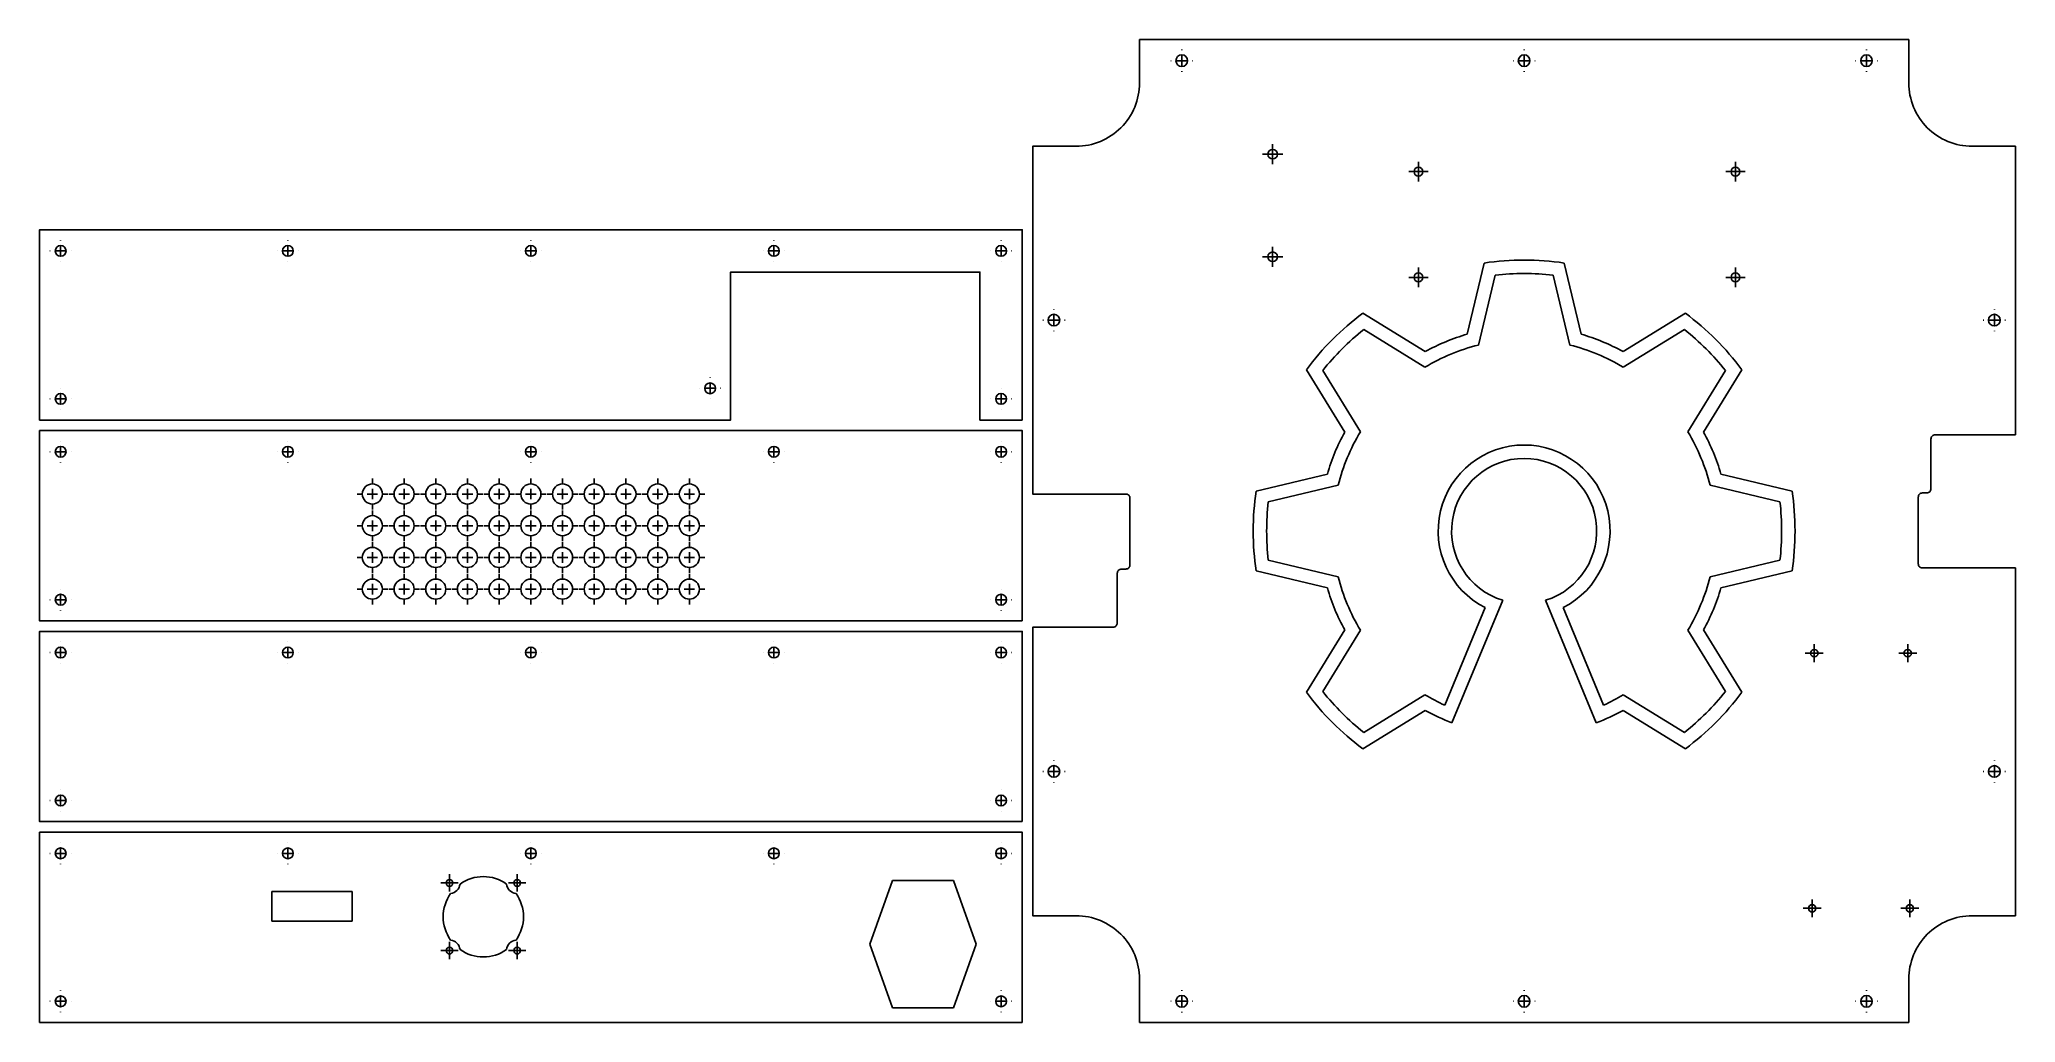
# Model space of a CAD drawing. Header units: millimetres. Extents: x 0 to 935, y 0 to 465.
import ezdxf

# ---------------------------------------------------------------- set-up
doc = ezdxf.new("R2010")
doc.units = ezdxf.units.MM
for name, color, linetype in [('Centers', 2, 'Continuous'), ('Emboss or Engrave', 1, 'Continuous'), ('Holes', 3, 'Continuous'), ('Inside Cut', 6, 'Continuous'), ('Outside Cut', 5, 'Continuous')]:
    doc.layers.add(name, color=color, linetype=linetype)

msp = doc.modelspace()

# ---------------------------------------------------------------- linework, layer by layer
at = {"layer": 'Centers'}
for p, q in [((540.5, 460), (540.5, 460.25)), ((702.5, 460), (702.5, 460.25)), ((864.5, 460), (864.5, 460.25)), ((535.5, 455), (535.25, 455)), ((540.5, 455), (538, 455)), ((540.5, 455), (540.5, 457.5)), ((540.5, 455), (540.5, 452.5)), ((540.5, 455), (543, 455)), ((540.5, 450), (540.5, 449.75)), ((545.5, 455), (545.75, 455)), ((697.5, 455), (697.25, 455)), ((702.5, 455), (700, 455)), ((702.5, 455), (702.5, 457.5)), ((702.5, 455), (702.5, 452.5)), ((702.5, 455), (705, 455)), ((702.5, 450), (702.5, 449.75)), ((707.5, 455), (707.75, 455)), ((859.5, 455), (859.25, 455)), ((864.5, 455), (862, 455)), ((864.5, 455), (864.5, 457.5)), ((864.5, 455), (864.5, 452.5)), ((864.5, 455), (867, 455)), ((864.5, 450), (864.5, 449.75)), ((869.5, 455), (869.75, 455)), ((583.5, 413.25), (583.5, 415.5)), ((583.5, 410.75), (583.5, 413.25)), ((581, 410.75), (578.75, 410.75)), ((583.5, 410.75), (581, 410.75)), ((583.5, 410.75), (583.5, 408.25)), ((583.5, 410.75), (586, 410.75)), ((583.5, 408.25), (583.5, 406)), ((586, 410.75), (588.25, 410.75)), ((650, 402.5), (647.9, 402.5)), ((652.5, 402.5), (650, 402.5)), ((652.5, 405), (652.5, 407.1)), ((652.5, 402.5), (652.5, 405)), ((652.5, 402.5), (652.5, 400)), ((652.5, 402.5), (655, 402.5)), ((655, 402.5), (657.1, 402.5)), ((800, 402.5), (797.9, 402.5)), ((802.5, 402.5), (800, 402.5)), ((802.5, 405), (802.5, 407.1)), ((802.5, 402.5), (802.5, 405)), ((802.5, 402.5), (802.5, 400)), ((802.5, 402.5), (805, 402.5)), ((805, 402.5), (807.1, 402.5)), ((652.5, 400), (652.5, 397.9)), ((802.5, 400), (802.5, 397.9)), ((5, 365), (4.95, 365)), ((10, 365), (7.5, 365)), ((10, 370), (10, 370.05)), ((10, 365), (10, 367.5)), ((10, 365), (10, 362.5)), ((10, 365), (12.5, 365)), ((15, 365), (15.05, 365)), ((112.53, 365), (112.48, 365)), ((117.53, 365), (115.03, 365)), ((117.53, 370), (117.53, 370.05)), ((117.53, 365), (117.53, 367.5)), ((117.53, 365), (117.53, 362.5)), ((117.53, 365), (120.03, 365)), ((122.53, 365), (122.58, 365)), ((227.5, 365), (227.45, 365)), ((232.5, 365), (230, 365)), ((232.5, 370), (232.5, 370.05)), ((232.5, 365), (232.5, 367.5)), ((232.5, 365), (232.5, 362.5)), ((232.5, 365), (235, 365)), ((237.5, 365), (237.55, 365)), ((342.48, 365), (342.43, 365)), ((347.48, 365), (344.98, 365)), ((347.48, 370), (347.48, 370.05)), ((347.48, 365), (347.48, 367.5)), ((347.48, 365), (347.48, 362.5)), ((347.48, 365), (349.98, 365)), ((352.48, 365), (352.53, 365)), ((450, 365), (449.95, 365)), ((455, 365), (452.5, 365)), ((455, 370), (455, 370.05)), ((455, 365), (455, 367.5)), ((455, 365), (455, 362.5)), ((455, 365), (457.5, 365)), ((460, 365), (460.05, 365)), ((583.5, 364.75), (583.5, 367)), ((583.5, 362.25), (583.5, 364.75)), ((10, 360), (10, 359.95)), ((117.53, 360), (117.53, 359.95)), ((232.5, 360), (232.5, 359.95)), ((347.48, 360), (347.48, 359.95)), ((455, 360), (455, 359.95)), ((581, 362.25), (578.75, 362.25)), ((583.5, 362.25), (581, 362.25)), ((583.5, 362.25), (583.5, 359.75)), ((583.5, 362.25), (586, 362.25)), ((583.5, 359.75), (583.5, 357.5)), ((586, 362.25), (588.25, 362.25)), ((652.5, 355), (652.5, 357.1)), ((802.5, 355), (802.5, 357.1)), ((650, 352.5), (647.9, 352.5)), ((652.5, 352.5), (650, 352.5)), ((652.5, 352.5), (652.5, 355)), ((652.5, 352.5), (652.5, 350)), ((652.5, 352.5), (655, 352.5)), ((652.5, 350), (652.5, 347.9)), ((655, 352.5), (657.1, 352.5)), ((800, 352.5), (797.9, 352.5)), ((802.5, 352.5), (800, 352.5)), ((802.5, 352.5), (802.5, 355)), ((802.5, 352.5), (802.5, 350)), ((802.5, 352.5), (805, 352.5)), ((802.5, 350), (802.5, 347.9)), ((805, 352.5), (807.1, 352.5)), ((480, 337.25), (480, 337.5)), ((925, 337.25), (925, 337.5)), ((475, 332.25), (474.75, 332.25)), ((480, 332.25), (477.5, 332.25)), ((480, 332.25), (480, 334.75)), ((480, 332.25), (480, 329.75)), ((480, 332.25), (482.5, 332.25)), ((485, 332.25), (485.25, 332.25)), ((920, 332.25), (919.75, 332.25)), ((925, 332.25), (922.5, 332.25)), ((925, 332.25), (925, 334.75)), ((925, 332.25), (925, 329.75)), ((925, 332.25), (927.5, 332.25)), ((930, 332.25), (930.25, 332.25)), ((480, 327.25), (480, 327)), ((925, 327.25), (925, 327)), ((10, 300), (10, 300.05)), ((312.3, 300), (312.25, 300)), ((317.3, 300), (314.8, 300)), ((317.3, 305), (317.3, 305.05)), ((317.3, 300), (317.3, 302.5)), ((317.3, 300), (317.3, 297.5)), ((317.3, 300), (319.8, 300)), ((322.3, 300), (322.35, 300)), ((455, 300), (455, 300.05)), ((5, 295), (4.95, 295)), ((10, 295), (7.5, 295)), ((10, 295), (10, 297.5)), ((10, 295), (10, 292.5)), ((10, 295), (12.5, 295)), ((10, 290), (10, 289.95)), ((15, 295), (15.05, 295)), ((317.3, 295), (317.3, 294.95)), ((450, 295), (449.95, 295)), ((455, 295), (452.5, 295)), ((455, 295), (455, 297.5)), ((455, 295), (455, 292.5)), ((455, 295), (457.5, 295)), ((455, 290), (455, 289.95)), ((460, 295), (460.05, 295)), ((10, 275), (10, 275.05)), ((10, 270), (10, 272.5)), ((117.53, 275), (117.53, 275.05)), ((117.53, 270), (117.53, 272.5)), ((232.5, 275), (232.5, 275.05)), ((232.5, 270), (232.5, 272.5)), ((347.48, 275), (347.48, 275.05)), ((347.48, 270), (347.48, 272.5)), ((455, 275), (455, 275.05)), ((455, 270), (455, 272.5)), ((5, 270), (4.95, 270)), ((10, 270), (7.5, 270)), ((10, 270), (10, 267.5)), ((10, 270), (12.5, 270)), ((10, 265), (10, 264.95)), ((15, 270), (15.05, 270)), ((112.53, 270), (112.48, 270)), ((117.53, 270), (115.03, 270)), ((117.53, 270), (117.53, 267.5)), ((117.53, 270), (120.03, 270)), ((117.53, 265), (117.53, 264.95)), ((122.53, 270), (122.58, 270)), ((227.5, 270), (227.45, 270)), ((232.5, 270), (230, 270)), ((232.5, 270), (232.5, 267.5)), ((232.5, 270), (235, 270)), ((232.5, 265), (232.5, 264.95)), ((237.5, 270), (237.55, 270)), ((342.48, 270), (342.43, 270)), ((347.48, 270), (344.98, 270)), ((347.48, 270), (347.48, 267.5)), ((347.48, 270), (349.98, 270)), ((347.48, 265), (347.48, 264.95)), ((352.48, 270), (352.53, 270)), ((450, 270), (449.95, 270)), ((455, 270), (452.5, 270)), ((455, 270), (455, 267.5)), ((455, 270), (457.5, 270)), ((455, 265), (455, 264.95)), ((460, 270), (460.05, 270)), ((157.5, 255), (157.5, 257.26)), ((157.5, 250), (157.5, 252.5)), ((172.5, 255), (172.5, 257.26)), ((172.5, 250), (172.5, 252.5)), ((187.5, 255), (187.5, 257.26)), ((187.5, 250), (187.5, 252.5)), ((202.5, 255), (202.5, 257.26)), ((202.5, 250), (202.5, 252.5)), ((217.5, 255), (217.5, 257.26)), ((217.5, 250), (217.5, 252.5)), ((232.5, 255), (232.5, 257.26)), ((232.5, 250), (232.5, 252.5)), ((247.5, 255), (247.5, 257.26)), ((247.5, 250), (247.5, 252.5)), ((262.5, 255), (262.5, 257.26)), ((262.5, 250), (262.5, 252.5)), ((277.5, 255), (277.5, 257.26)), ((277.5, 250), (277.5, 252.5)), ((292.5, 255), (292.5, 257.26)), ((292.5, 250), (292.5, 252.5)), ((307.5, 255), (307.5, 257.26)), ((307.5, 250), (307.5, 252.5)), ((152.5, 250), (150.24, 250)), ((157.5, 250), (155, 250)), ((157.5, 250), (157.5, 247.5)), ((157.5, 250), (160, 250)), ((157.5, 245), (157.5, 242.74)), ((162.5, 250), (164.76, 250)), ((167.5, 250), (165.24, 250)), ((172.5, 250), (170, 250)), ((172.5, 250), (172.5, 247.5)), ((172.5, 250), (175, 250)), ((172.5, 245), (172.5, 242.74)), ((177.5, 250), (179.76, 250)), ((182.5, 250), (180.24, 250)), ((187.5, 250), (185, 250)), ((187.5, 250), (187.5, 247.5)), ((187.5, 250), (190, 250)), ((187.5, 245), (187.5, 242.74)), ((192.5, 250), (194.76, 250)), ((197.5, 250), (195.24, 250)), ((202.5, 250), (200, 250)), ((202.5, 250), (202.5, 247.5)), ((202.5, 250), (205, 250)), ((202.5, 245), (202.5, 242.74)), ((207.5, 250), (209.76, 250)), ((212.5, 250), (210.24, 250)), ((217.5, 250), (215, 250)), ((217.5, 250), (217.5, 247.5)), ((217.5, 250), (220, 250)), ((217.5, 245), (217.5, 242.74)), ((222.5, 250), (224.76, 250)), ((227.5, 250), (225.24, 250)), ((232.5, 250), (230, 250)), ((232.5, 250), (232.5, 247.5)), ((232.5, 250), (235, 250)), ((232.5, 245), (232.5, 242.74)), ((237.5, 250), (239.76, 250)), ((242.5, 250), (240.24, 250)), ((247.5, 250), (245, 250)), ((247.5, 250), (247.5, 247.5)), ((247.5, 250), (250, 250)), ((247.5, 245), (247.5, 242.74)), ((252.5, 250), (254.76, 250)), ((257.5, 250), (255.24, 250)), ((262.5, 250), (260, 250)), ((262.5, 250), (262.5, 247.5)), ((262.5, 250), (265, 250)), ((262.5, 245), (262.5, 242.74)), ((267.5, 250), (269.76, 250)), ((272.5, 250), (270.24, 250)), ((277.5, 250), (275, 250)), ((277.5, 250), (277.5, 247.5)), ((277.5, 250), (280, 250)), ((277.5, 245), (277.5, 242.74)), ((282.5, 250), (284.76, 250)), ((287.5, 250), (285.24, 250)), ((292.5, 250), (290, 250)), ((292.5, 250), (292.5, 247.5)), ((292.5, 250), (295, 250)), ((292.5, 245), (292.5, 242.74)), ((297.5, 250), (299.76, 250)), ((302.5, 250), (300.24, 250)), ((307.5, 250), (305, 250)), ((307.5, 250), (307.5, 247.5)), ((307.5, 250), (310, 250)), ((307.5, 245), (307.5, 242.74)), ((312.5, 250), (314.76, 250)), ((152.5, 235), (150.24, 235)), ((157.5, 235), (155, 235)), ((157.5, 240), (157.5, 242.26)), ((157.5, 235), (157.5, 237.5)), ((157.5, 235), (157.5, 232.5)), ((157.5, 235), (160, 235)), ((162.5, 235), (164.76, 235)), ((167.5, 235), (165.24, 235)), ((172.5, 235), (170, 235)), ((172.5, 240), (172.5, 242.26)), ((172.5, 235), (172.5, 237.5)), ((172.5, 235), (172.5, 232.5)), ((172.5, 235), (175, 235)), ((177.5, 235), (179.76, 235)), ((182.5, 235), (180.24, 235)), ((187.5, 235), (185, 235)), ((187.5, 240), (187.5, 242.26)), ((187.5, 235), (187.5, 237.5)), ((187.5, 235), (187.5, 232.5)), ((187.5, 235), (190, 235)), ((192.5, 235), (194.76, 235)), ((197.5, 235), (195.24, 235)), ((202.5, 235), (200, 235)), ((202.5, 240), (202.5, 242.26)), ((202.5, 235), (202.5, 237.5)), ((202.5, 235), (202.5, 232.5)), ((202.5, 235), (205, 235)), ((207.5, 235), (209.76, 235)), ((212.5, 235), (210.24, 235)), ((217.5, 235), (215, 235)), ((217.5, 240), (217.5, 242.26)), ((217.5, 235), (217.5, 237.5)), ((217.5, 235), (217.5, 232.5)), ((217.5, 235), (220, 235)), ((222.5, 235), (224.76, 235)), ((227.5, 235), (225.24, 235)), ((232.5, 235), (230, 235)), ((232.5, 240), (232.5, 242.26)), ((232.5, 235), (232.5, 237.5)), ((232.5, 235), (232.5, 232.5)), ((232.5, 235), (235, 235)), ((237.5, 235), (239.76, 235)), ((242.5, 235), (240.24, 235)), ((247.5, 235), (245, 235)), ((247.5, 240), (247.5, 242.26)), ((247.5, 235), (247.5, 237.5)), ((247.5, 235), (247.5, 232.5)), ((247.5, 235), (250, 235)), ((252.5, 235), (254.76, 235)), ((257.5, 235), (255.24, 235)), ((262.5, 235), (260, 235)), ((262.5, 240), (262.5, 242.26)), ((262.5, 235), (262.5, 237.5)), ((262.5, 235), (262.5, 232.5)), ((262.5, 235), (265, 235)), ((267.5, 235), (269.76, 235)), ((272.5, 235), (270.24, 235)), ((277.5, 235), (275, 235)), ((277.5, 240), (277.5, 242.26)), ((277.5, 235), (277.5, 237.5)), ((277.5, 235), (277.5, 232.5)), ((277.5, 235), (280, 235)), ((282.5, 235), (284.76, 235)), ((287.5, 235), (285.24, 235)), ((292.5, 235), (290, 235)), ((292.5, 240), (292.5, 242.26)), ((292.5, 235), (292.5, 237.5)), ((292.5, 235), (292.5, 232.5)), ((292.5, 235), (295, 235)), ((297.5, 235), (299.76, 235)), ((302.5, 235), (300.24, 235)), ((307.5, 235), (305, 235)), ((307.5, 240), (307.5, 242.26)), ((307.5, 235), (307.5, 237.5)), ((307.5, 235), (307.5, 232.5)), ((307.5, 235), (310, 235)), ((312.5, 235), (314.76, 235)), ((157.5, 230), (157.5, 227.74)), ((157.5, 225), (157.5, 227.26)), ((172.5, 230), (172.5, 227.74)), ((172.5, 225), (172.5, 227.26)), ((187.5, 230), (187.5, 227.74)), ((187.5, 225), (187.5, 227.26)), ((202.5, 230), (202.5, 227.74)), ((202.5, 225), (202.5, 227.26)), ((217.5, 230), (217.5, 227.74)), ((217.5, 225), (217.5, 227.26)), ((232.5, 230), (232.5, 227.74)), ((232.5, 225), (232.5, 227.26)), ((247.5, 230), (247.5, 227.74)), ((247.5, 225), (247.5, 227.26)), ((262.5, 230), (262.5, 227.74)), ((262.5, 225), (262.5, 227.26)), ((277.5, 230), (277.5, 227.74)), ((277.5, 225), (277.5, 227.26)), ((292.5, 230), (292.5, 227.74)), ((292.5, 225), (292.5, 227.26)), ((307.5, 230), (307.5, 227.74)), ((307.5, 225), (307.5, 227.26)), ((152.5, 220), (150.24, 220)), ((157.5, 220), (155, 220)), ((157.5, 220), (157.5, 222.5)), ((157.5, 220), (157.5, 217.5)), ((157.5, 220), (160, 220)), ((162.5, 220), (164.76, 220)), ((167.5, 220), (165.24, 220)), ((172.5, 220), (170, 220)), ((172.5, 220), (172.5, 222.5)), ((172.5, 220), (172.5, 217.5)), ((172.5, 220), (175, 220)), ((177.5, 220), (179.76, 220)), ((182.5, 220), (180.24, 220)), ((187.5, 220), (185, 220)), ((187.5, 220), (187.5, 222.5)), ((187.5, 220), (187.5, 217.5)), ((187.5, 220), (190, 220)), ((192.5, 220), (194.76, 220)), ((197.5, 220), (195.24, 220)), ((202.5, 220), (200, 220)), ((202.5, 220), (202.5, 222.5)), ((202.5, 220), (202.5, 217.5)), ((202.5, 220), (205, 220)), ((207.5, 220), (209.76, 220)), ((212.5, 220), (210.24, 220)), ((217.5, 220), (215, 220)), ((217.5, 220), (217.5, 222.5)), ((217.5, 220), (217.5, 217.5)), ((217.5, 220), (220, 220)), ((222.5, 220), (224.76, 220)), ((227.5, 220), (225.24, 220)), ((232.5, 220), (230, 220)), ((232.5, 220), (232.5, 222.5)), ((232.5, 220), (232.5, 217.5)), ((232.5, 220), (235, 220)), ((237.5, 220), (239.76, 220)), ((242.5, 220), (240.24, 220)), ((247.5, 220), (245, 220)), ((247.5, 220), (247.5, 222.5)), ((247.5, 220), (247.5, 217.5)), ((247.5, 220), (250, 220)), ((252.5, 220), (254.76, 220)), ((257.5, 220), (255.24, 220)), ((262.5, 220), (260, 220)), ((262.5, 220), (262.5, 222.5)), ((262.5, 220), (262.5, 217.5)), ((262.5, 220), (265, 220)), ((267.5, 220), (269.76, 220)), ((272.5, 220), (270.24, 220)), ((277.5, 220), (275, 220)), ((277.5, 220), (277.5, 222.5)), ((277.5, 220), (277.5, 217.5)), ((277.5, 220), (280, 220)), ((282.5, 220), (284.76, 220)), ((287.5, 220), (285.24, 220)), ((292.5, 220), (290, 220)), ((292.5, 220), (292.5, 222.5)), ((292.5, 220), (292.5, 217.5)), ((292.5, 220), (295, 220)), ((297.5, 220), (299.76, 220)), ((302.5, 220), (300.24, 220)), ((307.5, 220), (305, 220)), ((307.5, 220), (307.5, 222.5)), ((307.5, 220), (307.5, 217.5)), ((307.5, 220), (310, 220)), ((312.5, 220), (314.76, 220)), ((157.5, 215), (157.5, 212.74)), ((157.5, 210), (157.5, 212.26)), ((157.5, 205), (157.5, 207.5)), ((172.5, 215), (172.5, 212.74)), ((172.5, 210), (172.5, 212.26)), ((172.5, 205), (172.5, 207.5)), ((187.5, 215), (187.5, 212.74)), ((187.5, 210), (187.5, 212.26)), ((187.5, 205), (187.5, 207.5)), ((202.5, 215), (202.5, 212.74)), ((202.5, 210), (202.5, 212.26)), ((202.5, 205), (202.5, 207.5)), ((217.5, 215), (217.5, 212.74)), ((217.5, 210), (217.5, 212.26)), ((217.5, 205), (217.5, 207.5)), ((232.5, 215), (232.5, 212.74)), ((232.5, 210), (232.5, 212.26)), ((232.5, 205), (232.5, 207.5)), ((247.5, 215), (247.5, 212.74)), ((247.5, 210), (247.5, 212.26)), ((247.5, 205), (247.5, 207.5)), ((262.5, 215), (262.5, 212.74)), ((262.5, 210), (262.5, 212.26)), ((262.5, 205), (262.5, 207.5)), ((277.5, 215), (277.5, 212.74)), ((277.5, 210), (277.5, 212.26)), ((277.5, 205), (277.5, 207.5)), ((292.5, 215), (292.5, 212.74)), ((292.5, 210), (292.5, 212.26)), ((292.5, 205), (292.5, 207.5)), ((307.5, 215), (307.5, 212.74)), ((307.5, 210), (307.5, 212.26)), ((307.5, 205), (307.5, 207.5)), ((5, 200), (4.95, 200)), ((10, 200), (7.5, 200)), ((10, 205), (10, 205.05)), ((10, 200), (10, 202.5)), ((10, 200), (10, 197.5)), ((10, 200), (12.5, 200)), ((15, 200), (15.05, 200)), ((152.5, 205), (150.24, 205)), ((157.5, 205), (155, 205)), ((157.5, 205), (157.5, 202.5)), ((157.5, 205), (160, 205)), ((157.5, 200), (157.5, 197.74)), ((162.5, 205), (164.76, 205)), ((167.5, 205), (165.24, 205)), ((172.5, 205), (170, 205)), ((172.5, 205), (172.5, 202.5)), ((172.5, 205), (175, 205)), ((172.5, 200), (172.5, 197.74)), ((177.5, 205), (179.76, 205)), ((182.5, 205), (180.24, 205)), ((187.5, 205), (185, 205)), ((187.5, 205), (187.5, 202.5)), ((187.5, 205), (190, 205)), ((187.5, 200), (187.5, 197.74)), ((192.5, 205), (194.76, 205)), ((197.5, 205), (195.24, 205)), ((202.5, 205), (200, 205)), ((202.5, 205), (202.5, 202.5)), ((202.5, 205), (205, 205)), ((202.5, 200), (202.5, 197.74)), ((207.5, 205), (209.76, 205)), ((212.5, 205), (210.24, 205)), ((217.5, 205), (215, 205)), ((217.5, 205), (217.5, 202.5)), ((217.5, 205), (220, 205)), ((217.5, 200), (217.5, 197.74)), ((222.5, 205), (224.76, 205)), ((227.5, 205), (225.24, 205)), ((232.5, 205), (230, 205)), ((232.5, 205), (232.5, 202.5)), ((232.5, 205), (235, 205)), ((232.5, 200), (232.5, 197.74)), ((237.5, 205), (239.76, 205)), ((242.5, 205), (240.24, 205)), ((247.5, 205), (245, 205)), ((247.5, 205), (247.5, 202.5)), ((247.5, 205), (250, 205)), ((247.5, 200), (247.5, 197.74)), ((252.5, 205), (254.76, 205)), ((257.5, 205), (255.24, 205)), ((262.5, 205), (260, 205)), ((262.5, 205), (262.5, 202.5)), ((262.5, 205), (265, 205)), ((262.5, 200), (262.5, 197.74)), ((267.5, 205), (269.76, 205)), ((272.5, 205), (270.24, 205)), ((277.5, 205), (275, 205)), ((277.5, 205), (277.5, 202.5)), ((277.5, 205), (280, 205)), ((277.5, 200), (277.5, 197.74)), ((282.5, 205), (284.76, 205)), ((287.5, 205), (285.24, 205)), ((292.5, 205), (290, 205)), ((292.5, 205), (292.5, 202.5)), ((292.5, 205), (295, 205)), ((292.5, 200), (292.5, 197.74)), ((297.5, 205), (299.76, 205)), ((302.5, 205), (300.24, 205)), ((307.5, 205), (305, 205)), ((307.5, 205), (307.5, 202.5)), ((307.5, 205), (310, 205)), ((307.5, 200), (307.5, 197.74)), ((312.5, 205), (314.76, 205)), ((450, 200), (449.95, 200)), ((455, 200), (452.5, 200)), ((455, 205), (455, 205.05)), ((455, 200), (455, 202.5)), ((455, 200), (455, 197.5)), ((455, 200), (457.5, 200)), ((460, 200), (460.05, 200)), ((10, 195), (10, 194.95)), ((455, 195), (455, 194.95)), ((10, 180), (10, 180.05)), ((117.53, 180), (117.53, 180.05)), ((232.5, 180), (232.5, 180.05)), ((347.48, 180), (347.48, 180.05)), ((455, 180), (455, 180.05)), ((839.8, 177.17), (839.8, 178.92)), ((884, 177.17), (884, 178.92)), ((5, 175), (4.95, 175)), ((10, 175), (7.5, 175)), ((10, 175), (10, 177.5)), ((10, 175), (10, 172.5)), ((10, 175), (12.5, 175)), ((10, 170), (10, 169.95)), ((15, 175), (15.05, 175)), ((112.53, 175), (112.48, 175)), ((117.53, 175), (115.03, 175)), ((117.53, 175), (117.53, 177.5)), ((117.53, 175), (117.53, 172.5)), ((117.53, 175), (120.03, 175)), ((117.53, 170), (117.53, 169.95)), ((122.53, 175), (122.58, 175)), ((227.5, 175), (227.45, 175)), ((232.5, 175), (230, 175)), ((232.5, 175), (232.5, 177.5)), ((232.5, 175), (232.5, 172.5)), ((232.5, 175), (235, 175)), ((232.5, 170), (232.5, 169.95)), ((237.5, 175), (237.55, 175)), ((342.48, 175), (342.43, 175)), ((347.48, 175), (344.98, 175)), ((347.48, 175), (347.48, 177.5)), ((347.48, 175), (347.48, 172.5)), ((347.48, 175), (349.98, 175)), ((347.48, 170), (347.48, 169.95)), ((352.48, 175), (352.53, 175)), ((450, 175), (449.95, 175)), ((455, 175), (452.5, 175)), ((455, 175), (455, 177.5)), ((455, 175), (455, 172.5)), ((455, 175), (457.5, 175)), ((455, 170), (455, 169.95)), ((460, 175), (460.05, 175)), ((837.3, 174.67), (835.55, 174.67)), ((839.8, 174.67), (837.3, 174.67)), ((839.8, 174.67), (839.8, 177.17)), ((839.8, 174.67), (839.8, 172.17)), ((839.8, 174.67), (842.3, 174.67)), ((839.8, 172.17), (839.8, 170.42)), ((842.3, 174.67), (844.05, 174.67)), ((881.5, 174.67), (879.75, 174.67)), ((884, 174.67), (881.5, 174.67)), ((884, 174.67), (884, 177.17)), ((884, 174.67), (884, 172.17)), ((884, 174.67), (886.5, 174.67)), ((884, 172.17), (884, 170.42)), ((886.5, 174.67), (888.25, 174.67)), ((480, 123.75), (480, 124)), ((925, 123.75), (925, 124)), ((475, 118.75), (474.75, 118.75)), ((480, 118.75), (477.5, 118.75)), ((480, 118.75), (480, 121.25)), ((480, 118.75), (480, 116.25)), ((480, 118.75), (482.5, 118.75)), ((480, 113.75), (480, 113.5)), ((485, 118.75), (485.25, 118.75)), ((920, 118.75), (919.75, 118.75)), ((925, 118.75), (922.5, 118.75)), ((925, 118.75), (925, 121.25)), ((925, 118.75), (925, 116.25)), ((925, 118.75), (927.5, 118.75)), ((925, 113.75), (925, 113.5)), ((930, 118.75), (930.25, 118.75)), ((5, 105), (4.95, 105)), ((10, 105), (7.5, 105)), ((10, 110), (10, 110.05)), ((10, 105), (10, 107.5)), ((10, 105), (10, 102.5)), ((10, 105), (12.5, 105)), ((15, 105), (15.05, 105)), ((450, 105), (449.95, 105)), ((455, 105), (452.5, 105)), ((455, 110), (455, 110.05)), ((455, 105), (455, 107.5)), ((455, 105), (455, 102.5)), ((455, 105), (457.5, 105)), ((460, 105), (460.05, 105)), ((10, 100), (10, 99.95)), ((455, 100), (455, 99.95)), ((10, 85), (10, 85.05)), ((117.53, 85), (117.53, 85.05)), ((232.5, 85), (232.5, 85.05)), ((347.48, 85), (347.48, 85.05)), ((455, 85), (455, 85.05)), ((5, 80), (4.95, 80)), ((10, 80), (7.5, 80)), ((10, 80), (10, 82.5)), ((10, 80), (10, 77.5)), ((10, 80), (12.5, 80)), ((10, 75), (10, 74.95)), ((15, 80), (15.05, 80)), ((112.53, 80), (112.48, 80)), ((117.53, 80), (115.03, 80)), ((117.53, 80), (117.53, 82.5)), ((117.53, 80), (117.53, 77.5)), ((117.53, 80), (120.03, 80)), ((117.53, 75), (117.53, 74.95)), ((122.53, 80), (122.58, 80)), ((227.5, 80), (227.45, 80)), ((232.5, 80), (230, 80)), ((232.5, 80), (232.5, 82.5)), ((232.5, 80), (232.5, 77.5)), ((232.5, 80), (235, 80)), ((232.5, 75), (232.5, 74.95)), ((237.5, 80), (237.55, 80)), ((342.48, 80), (342.43, 80)), ((347.48, 80), (344.98, 80)), ((347.48, 80), (347.48, 82.5)), ((347.48, 80), (347.48, 77.5)), ((347.48, 80), (349.98, 80)), ((347.48, 75), (347.48, 74.95)), ((352.48, 80), (352.53, 80)), ((450, 80), (449.95, 80)), ((455, 80), (452.5, 80)), ((455, 80), (455, 82.5)), ((455, 80), (455, 77.5)), ((455, 80), (457.5, 80)), ((455, 75), (455, 74.95)), ((460, 80), (460.05, 80)), ((191.5, 66), (189.9, 66)), ((194, 66), (191.5, 66)), ((194, 68.5), (194, 70.1)), ((194, 66), (194, 68.5)), ((194, 66), (194, 63.5)), ((194, 66), (196.5, 66)), ((196.5, 66), (198.1, 66)), ((223.5, 66), (221.9, 66)), ((226, 66), (223.5, 66)), ((226, 68.5), (226, 70.1)), ((226, 66), (226, 68.5)), ((226, 66), (226, 63.5)), ((226, 66), (228.5, 66)), ((228.5, 66), (230.1, 66)), ((194, 63.5), (194, 61.9)), ((226, 63.5), (226, 61.9)), ((838.8, 56.5), (838.8, 58.25)), ((838.8, 54), (838.8, 56.5)), ((885, 56.5), (885, 58.25)), ((885, 54), (885, 56.5)), ((836.3, 54), (834.55, 54)), ((838.8, 54), (836.3, 54)), ((838.8, 54), (838.8, 51.5)), ((838.8, 54), (841.3, 54)), ((838.8, 51.5), (838.8, 49.75)), ((841.3, 54), (843.05, 54)), ((882.5, 54), (880.75, 54)), ((885, 54), (882.5, 54)), ((885, 54), (885, 51.5)), ((885, 54), (887.5, 54)), ((885, 51.5), (885, 49.75)), ((887.5, 54), (889.25, 54)), ((194, 36.5), (194, 38.1)), ((226, 36.5), (226, 38.1)), ((191.5, 34), (189.9, 34)), ((194, 34), (191.5, 34)), ((194, 34), (194, 36.5)), ((194, 34), (194, 31.5)), ((194, 34), (196.5, 34)), ((194, 31.5), (194, 29.9)), ((196.5, 34), (198.1, 34)), ((223.5, 34), (221.9, 34)), ((226, 34), (223.5, 34)), ((226, 34), (226, 36.5)), ((226, 34), (226, 31.5)), ((226, 34), (228.5, 34)), ((226, 31.5), (226, 29.9)), ((228.5, 34), (230.1, 34)), ((5, 10), (4.95, 10)), ((10, 10), (7.5, 10)), ((10, 15), (10, 15.05)), ((10, 10), (10, 12.5)), ((10, 10), (10, 7.5)), ((10, 10), (12.5, 10)), ((15, 10), (15.05, 10)), ((450, 10), (449.95, 10)), ((455, 10), (452.5, 10)), ((455, 15), (455, 15.05)), ((455, 10), (455, 12.5)), ((455, 10), (455, 7.5)), ((455, 10), (457.5, 10)), ((460, 10), (460.05, 10)), ((535.5, 10), (535.25, 10)), ((540.5, 10), (538, 10)), ((540.5, 15), (540.5, 15.25)), ((540.5, 10), (540.5, 12.5)), ((540.5, 10), (540.5, 7.5)), ((540.5, 10), (543, 10)), ((545.5, 10), (545.75, 10)), ((697.5, 10), (697.25, 10)), ((702.5, 10), (700, 10)), ((702.5, 15), (702.5, 15.25)), ((702.5, 10), (702.5, 12.5)), ((702.5, 10), (702.5, 7.5)), ((702.5, 10), (705, 10)), ((707.5, 10), (707.75, 10)), ((859.5, 10), (859.25, 10)), ((864.5, 10), (862, 10)), ((864.5, 15), (864.5, 15.25)), ((864.5, 10), (864.5, 12.5)), ((864.5, 10), (864.5, 7.5)), ((864.5, 10), (867, 10)), ((869.5, 10), (869.75, 10)), ((10, 5), (10, 4.95)), ((455, 5), (455, 4.95)), ((540.5, 5), (540.5, 4.75)), ((702.5, 5), (702.5, 4.75)), ((864.5, 5), (864.5, 4.75))]:
    msp.add_line(p, q, dxfattribs=at)
at = {"layer": 'Emboss or Engrave', "linetype": 'Continuous', "lineweight": 25}
for p, q in [((683.6, 359.27), (675.58, 325.61)), ((729.42, 325.61), (721.4, 359.27)), ((688.76, 353.55), (680.88, 320.46)), ((724.12, 320.46), (716.24, 353.55)), ((655.69, 317.37), (626.22, 335.51)), ((655.59, 309.98), (626.62, 327.81)), ((778.78, 335.51), (749.31, 317.37)), ((778.38, 327.81), (749.41, 309.98)), ((599.49, 308.78), (617.63, 279.31)), ((787.37, 279.31), (805.51, 308.78)), ((607.19, 308.38), (625.02, 279.41)), ((779.98, 279.41), (797.81, 308.38)), ((609.39, 259.42), (575.73, 251.4)), ((614.54, 254.12), (581.45, 246.24)), ((823.55, 246.24), (790.46, 254.12)), ((829.27, 251.4), (795.61, 259.42)), ((581.45, 218.76), (614.54, 210.88)), ((790.46, 210.88), (823.55, 218.76)), ((575.73, 213.6), (609.39, 205.58)), ((795.61, 205.58), (829.27, 213.6)), ((668.36, 141.79), (692.35, 199.71)), ((712.65, 199.71), (736.64, 141.79)), ((664.93, 150.09), (684.05, 196.25)), ((720.95, 196.25), (740.07, 150.09)), ((617.63, 185.69), (599.49, 156.22)), ((625.02, 185.59), (607.19, 156.62)), ((797.81, 156.62), (779.98, 185.59)), ((805.51, 156.22), (787.37, 185.69)), ((626.62, 137.19), (655.59, 155.02)), ((749.41, 155.02), (778.38, 137.19)), ((626.22, 129.49), (655.69, 147.63)), ((749.31, 147.63), (778.78, 129.49))]:
    msp.add_line(p, q, dxfattribs=at)
for radius, start, end in [(128.18, 81.51942, 98.48058), (121.83, 83.52483, 96.47517), (128.18, 126.51942, 143.48058), (121.83, 128.52483, 141.47517), (121.83, 38.52483, 51.47517), (128.18, 36.51942, 53.48058), (90.58, 103.80924, 121.19076), (96.93, 106.12496, 118.87504), (90.58, 58.80924, 76.19076), (96.93, 61.12496, 73.87504), (96.93, 151.12496, 163.87504), (90.58, 148.80924, 166.19076), (40.68, 296.97694, 243.02306), (90.58, 13.80924, 31.19076), (96.93, 16.12496, 28.87504), (34.32, 287.19266, 252.80734), (128.18, 171.51942, 188.48058), (121.83, 173.52483, 186.47517), (121.83, 353.52483, 6.47517), (128.18, 351.51942, 8.48058), (90.58, 193.80924, 211.19076), (90.58, 328.80924, 346.19076), (96.93, 196.12496, 208.87504), (96.93, 331.12496, 343.87504), (128.18, 216.51942, 233.48058), (121.83, 218.52483, 231.47517), (90.58, 238.80924, 245.49115), (90.58, 294.50885, 301.19076), (121.83, 308.52483, 321.47517), (128.18, 306.51942, 323.48058), (96.92, 241.12496, 249.37719), (96.92, 290.62281, 298.87504)]:
    msp.add_arc((702.5, 232.5), radius, start, end, dxfattribs=at)
at = {"layer": 'Holes', "linetype": 'Continuous', "lineweight": 25}
for centre, radius in [((540.5, 455), 2.75), ((702.5, 455), 2.75), ((864.5, 455), 2.75), ((583.5, 410.75), 2.25), ((652.5, 402.5), 2.1), ((802.5, 402.5), 2.1), ((10, 365), 2.55), ((117.53, 365), 2.55), ((232.5, 365), 2.55), ((347.48, 365), 2.55), ((455, 365), 2.55), ((583.5, 362.25), 2.25), ((652.5, 352.5), 2.1), ((802.5, 352.5), 2.1), ((480, 332.25), 2.75), ((925, 332.25), 2.75), ((317.3, 300), 2.55), ((10, 295), 2.55), ((455, 295), 2.55), ((10, 270), 2.55), ((117.53, 270), 2.55), ((232.5, 270), 2.55), ((347.48, 270), 2.55), ((455, 270), 2.55), ((157.5, 250), 4.76), ((172.5, 250), 4.76), ((187.5, 250), 4.76), ((202.5, 250), 4.76), ((217.5, 250), 4.76), ((232.5, 250), 4.76), ((247.5, 250), 4.76), ((262.5, 250), 4.76), ((277.5, 250), 4.76), ((292.5, 250), 4.76), ((307.5, 250), 4.76), ((157.5, 235), 4.76), ((172.5, 235), 4.76), ((187.5, 235), 4.76), ((202.5, 235), 4.76), ((217.5, 235), 4.76), ((232.5, 235), 4.76), ((247.5, 235), 4.76), ((262.5, 235), 4.76), ((277.5, 235), 4.76), ((292.5, 235), 4.76), ((307.5, 235), 4.76), ((157.5, 220), 4.76), ((172.5, 220), 4.76), ((187.5, 220), 4.76), ((202.5, 220), 4.76), ((217.5, 220), 4.76), ((232.5, 220), 4.76), ((247.5, 220), 4.76), ((262.5, 220), 4.76), ((277.5, 220), 4.76), ((292.5, 220), 4.76), ((307.5, 220), 4.76), ((157.5, 205), 4.76), ((172.5, 205), 4.76), ((187.5, 205), 4.76), ((202.5, 205), 4.76), ((217.5, 205), 4.76), ((232.5, 205), 4.76), ((247.5, 205), 4.76), ((262.5, 205), 4.76), ((277.5, 205), 4.76), ((292.5, 205), 4.76), ((307.5, 205), 4.76), ((10, 200), 2.55), ((455, 200), 2.55), ((10, 175), 2.55), ((117.53, 175), 2.55), ((232.5, 175), 2.55), ((347.48, 175), 2.55), ((455, 175), 2.55), ((839.8, 174.67), 1.75), ((884, 174.67), 1.75), ((480, 118.75), 2.75), ((925, 118.75), 2.75), ((10, 105), 2.55), ((455, 105), 2.55), ((10, 80), 2.55), ((117.53, 80), 2.55), ((232.5, 80), 2.55), ((347.48, 80), 2.55), ((455, 80), 2.55), ((194, 66), 1.6), ((226, 66), 1.6), ((838.8, 54), 1.75), ((885, 54), 1.75), ((194, 34), 1.6), ((226, 34), 1.6), ((10, 10), 2.55), ((455, 10), 2.55), ((540.5, 10), 2.75), ((702.5, 10), 2.75), ((864.5, 10), 2.75)]:
    msp.add_circle(centre, radius, dxfattribs=at)
at = {"layer": 'Inside Cut', "linetype": 'Continuous', "lineweight": 25}
for p, q in [((403.58, 67.1), (392.86, 37)), ((432.42, 67.1), (403.58, 67.1)), ((443.14, 37), (432.42, 67.1)), ((148, 62), (110, 62)), ((110, 62), (110, 48)), ((148, 48), (148, 62)), ((110, 48), (148, 48)), ((392.86, 37), (403.58, 6.9)), ((432.42, 6.9), (443.14, 37)), ((403.58, 6.9), (432.42, 6.9))]:
    msp.add_line(p, q, dxfattribs=at)
for centre, radius, start, end in [((194, 66), 5, 276.06118, 353.93882), ((210, 50), 19, 54.52002, 125.47998), ((226, 66), 5, 186.06118, 263.93882), ((210, 50), 19, 144.52002, 215.47998), ((210, 50), 19, 324.52002, 35.47998), ((194, 34), 5, 6.06118, 83.93882), ((226, 34), 5, 96.06118, 173.93882), ((210, 50), 19, 234.52002, 305.47998)]:
    msp.add_arc(centre, radius, start, end, dxfattribs=at)
at = {"layer": 'Outside Cut', "linetype": 'Continuous', "lineweight": 25}
msp.add_lwpolyline([(514, 214.5), (512, 214.5, 0.414214), (510, 212.5), (510, 189, -0.414214), (508, 187), (470, 187), (470, 50.5), (490.5, 50.5, -0.414214), (520.5, 20.5), (520.5, 0), (884.5, 0), (884.5, 20.5, -0.414214), (914.5, 50.5), (935, 50.5), (935, 215), (891, 215, -0.414214), (889, 217), (889, 248.5, -0.414214), (891, 250.5), (893, 250.5, 0.414214), (895, 252.5), (895, 276, -0.414214), (897, 278), (935, 278), (935, 414.5), (914.5, 414.5, -0.414214), (884.5, 444.5), (884.5, 465), (520.5, 465), (520.5, 444.5, -0.414214), (490.5, 414.5), (470, 414.5), (470, 250), (514, 250, -0.414214), (516, 248), (516, 216.5, -0.414214), (514, 214.5)], format="xyb", dxfattribs=at)
for points in [[(465, 285), (445, 285), (445, 355), (327, 355), (327, 285), (0, 285), (0, 375), (465, 375)], [(465, 190), (465, 280), (0, 280), (0, 190)], [(465, 95), (465, 185), (0, 185), (0, 95)], [(465, 0), (465, 90), (0, 90), (0, 0)]]:
    msp.add_lwpolyline(points, close=True, dxfattribs=at)

doc.saveas('drawing.dxf')
